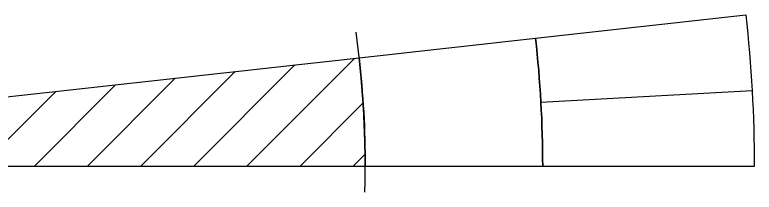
# Model space of a CAD drawing. Header units: millimetres. Extents: x -45 to 90, y -17 to 16.
# Drawn here: x 41.97 to 54.47, y -14.51 to -11.51 of the extents above; entities that cross this region are included whole.
import ezdxf
from ezdxf.enums import TextEntityAlignment as Align

# ---------------------------------------------------------------- set-up
doc = ezdxf.new("R2010")
doc.units = ezdxf.units.MM
for name, color, linetype in [('JBTOB__INFO', 4, 'Continuous'), ('JBTOB__KO_SPV', 2, 'Continuous'), ('JBTOB__KO_SPV_KORTSVILLEPARTI_FRA_BK', 62, 'Continuous'), ('JBTOB__KO_SPV_LANGSVILLEPARTI_FRA_BK', 62, 'Continuous'), ('JBTOB_KO_SPV', 2, 'Continuous')]:
    doc.layers.add(name, color=color, linetype=linetype)
doc.layers.get('JBTOB_KO_SPV').off()
doc.styles.add('ISO', font='iso3098.shx')

# ---------------------------------------------------------------- blocks, each defined once
blk = doc.blocks.new('NO-BN-2D-JBTOB-SPORVEKSEL-09-R190-H-54E3-FX-1')
at = {"color": 0, "linetype": 'Continuous', "lineweight": -2, "transparency": 16777216}
for p, q in [((25.135, 0), (26.961, 1.826)), ((24.237, 0), (25.951, 1.714)), ((23.339, 0), (24.941, 1.602)), ((21.543, 0), (22.92, 1.377)), ((22.441, 0), (23.93, 1.49)), ((21.039, 0.394), (21.91, 1.265)), ((26.033, 0), (27.104, 1.072)), ((26.931, 0), (27.138, 0.207))]:
    blk.add_line(p, q, dxfattribs=at)
at = {"color": 0, "linetype": 'ByBlock', "lineweight": -2, "transparency": 16777216}
blk.add_lwpolyline([(21.046, 0, 0.027671), (20.982, 1.162), (27.037, 1.835, -0.027671), (27.139, 0)], format="xyb", close=True, dxfattribs=at)
for start, end in [(0, 7.8402), (358.5, 0)]:
    blk.add_arc((10.523, 0), 16.616, start, end, dxfattribs=at)
at = {"layer": 'JBTOB__KO_SPV_KORTSVILLEPARTI_FRA_BK', "linetype": 'ByBlock', "lineweight": -2, "transparency": 16777216}
blk.add_line((30.109, 1.085), (33.679, 1.282), dxfattribs=at)
blk.add_lwpolyline([(30.139, 0, 0.027671), (30.019, 2.166), (33.572, 2.561, -0.027671), (33.714, 0)], format="xyb", close=True, dxfattribs=at)
at = {"layer": 'JBTOB__KO_SPV_LANGSVILLEPARTI_FRA_BK', "linetype": 'ByBlock', "lineweight": -2, "transparency": 16777216}
blk.add_lwpolyline([(27.139, 0, 0.027671), (27.037, 1.835), (30.019, 2.166, -0.027671), (30.139, 0)], format="xyb", close=True, dxfattribs=at)
at = {"linetype": 'ByBlock', "lineweight": -2, "transparency": 16777216, "style": 'ISO', "flags": 11}
for tag, p in [('NORMAL_AVVIKESSPOR', (25.66, 2.938)), ('NORMAL_RETTSPOR', (25.889, -1.246))]:
    blk.add_attdef(tag, text='', height=0.5, dxfattribs=at).set_placement(p, align=Align.MIDDLE_CENTER)
blk = doc.blocks.new('*Z4')
at = {"layer": 'JBTOB__KO_SPV', "color": 0, "linetype": 'ByBlock', "lineweight": -2, "transparency": 16777216}
blk.add_blockref('NO-BN-2D-JBTOB-SPORVEKSEL-09-R190-H-54E3-FX-1', (0, 0), dxfattribs=at)
at = {"layer": 'JBTOB__INFO', "color": 0, "linetype": 'ByBlock', "lineweight": -2, "transparency": 16777216, "style": 'ISO'}
blk.add_attdef('OBJEKTINFO', text='', height=0.9, dxfattribs=at).set_placement((10.523, -5.1), align=Align.MIDDLE_CENTER)

msp = doc.modelspace()

# ---------------------------------------------------------------- block references
at = {"layer": 'JBTOB_KO_SPV', "zscale": 0.001}
msp.add_blockref('*Z4', (20.758, -14.075), dxfattribs=at)

doc.saveas('drawing.dxf')
